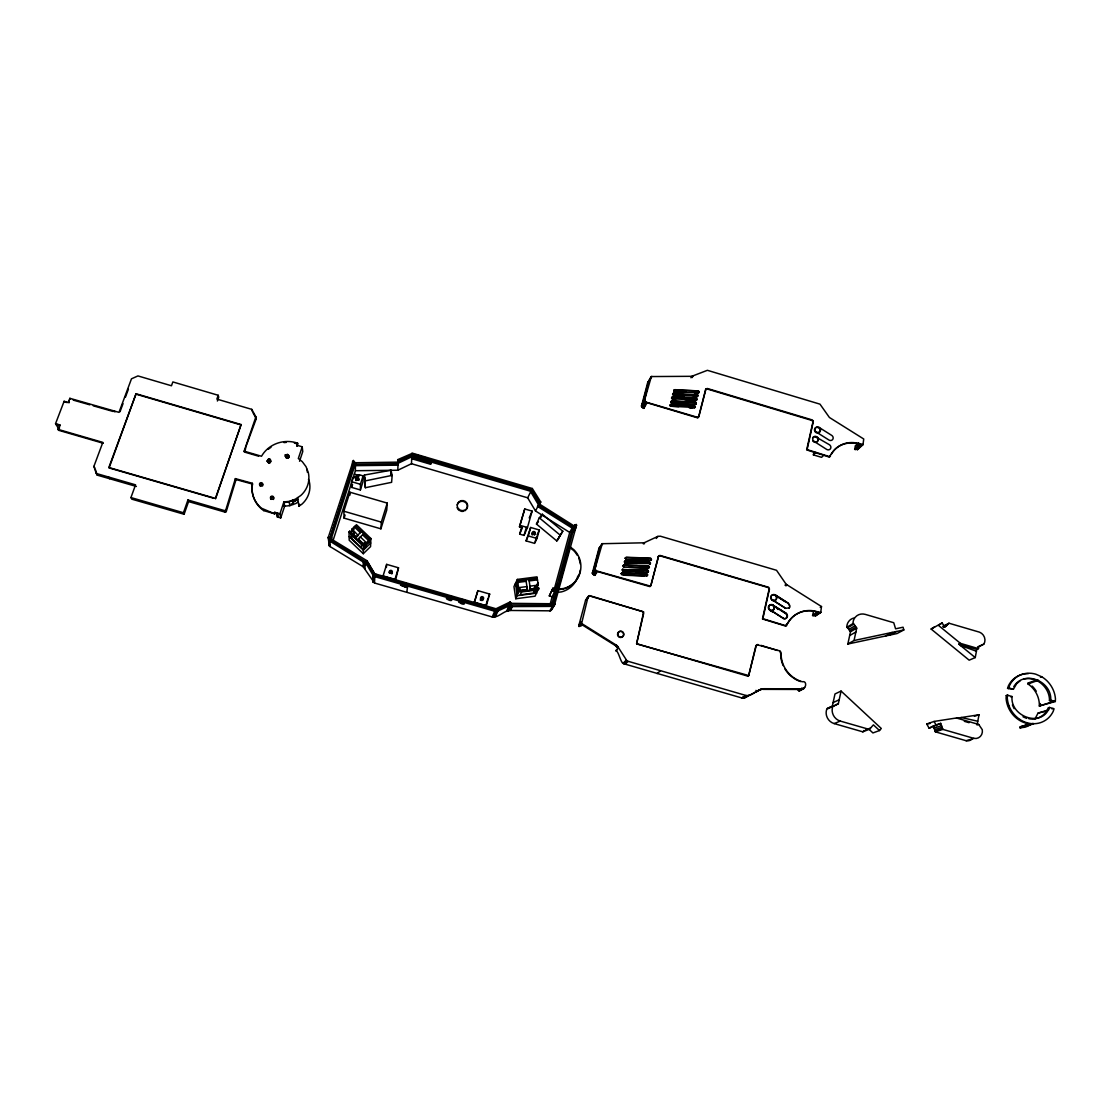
<?xml version="1.0" encoding="UTF-8"?>
<svg xmlns="http://www.w3.org/2000/svg" width="1111" height="1111" viewBox="0 0 1111 1111"><rect width="100%" height="100%" fill="white"/><g stroke="black" fill="none" stroke-linecap="round" stroke-linejoin="round"><path stroke-width="1.5" d="M847.832 644.019L854.04 640.519L856.72 628.118L853.012 622.785A10.624 9.86 52.6 0 1 854.442 618.355L855.359 617.119A10.624 9.86 52.6 0 1 865.275 614.383L893.758 622.729L895.577 628.812L903.076 627.215L903.826 629.937L897.049 633.548L847.832 644.019L850.498 631.756L846.832 626.493A10.499 9.749 52.7 0 1 848.262 622.104L849.165 620.882A10.499 9.749 52.7 0 1 854.345 617.952M362.297 543.682L358.145 539.085L363.672 533.724M352.951 477.508L352.951 478.313L359.353 475.591L359.353 474.772L363.103 475.869L363.033 481.632L360.381 489.951L351.673 487.41L351.59 481.716L352.951 477.508L359.353 474.772M360.381 489.951L360.422 484.285L363.103 475.869M364.339 475.05L365.366 487.715L391.614 482.327L392.155 475.383L390.975 470.245L364.339 475.05L365.366 487.715M363.283 553.709L370.574 546.612L370.866 538.488L356.478 524.711L352.062 528.989L358.145 535.446L355.937 537.585L349.84 531.127L349.021 531.919L349.187 540.196L363.283 553.709L363.422 545.737L364.241 544.932L358.145 539.085M552.445 606.384L551.459 609.856L549.806 610.828L510.421 610.467C503.741 610.383 498.825 617.952 492.187 616.952L374.49 583.011L363.172 566.735L363.241 562.027L328.703 540.418L331.772 539.321L366.741 560.597L374.838 574.29M364.797 484.868L364.922 477.938M364.241 544.932L364.214 546.834L369.699 541.501L370.866 538.488M364.464 543.543L364.477 542.848L366.394 544.682L366.436 542.765L369.769 539.557L355.381 525.781M364.2 567.554L364.297 562.86L366.741 560.597M368.602 542.571L368.644 540.613L362.575 534.794M365.005 568.582L365.116 563.916L363.241 562.027M508.38 610.675L511.227 604.842L510.824 603.217L496.256 609.925L374.81 574.873L367.13 562.291L365.811 563.041L365.769 565.027L365.116 563.916L366.283 562.985M367.13 562.291L367.074 564.277L365.519 561.735L330.231 539.863L330.078 537.752L354.465 461.884L353.381 460.385L328.495 536.752L328.939 544.89L330.064 546.57L363.172 566.735M510.824 603.217L496.131 610.217L374.782 575.192L367.116 562.624L367.81 562.235L367.755 563.874L368.449 563.485M372.754 581.678L373.046 575.262L365.811 563.041M1037.216 679.779L1028.175 682.987L1027.994 683.959C1035.119 688.751 1039.743 697.389 1039.313 705.999L1055.325 701.513L1055.45 698.763A25.984 23.387 57.5 0 0 1041.757 676.793L1035.785 674.183A25.984 23.387 57.5 0 0 1009.593 685.39L1008.76 687.945L1007.58 688.362L1008.413 685.82A25.928 23.359 57.5 0 1 1028.3 673.655M373.213 582.261L373.046 575.262M373.352 582.386L373.796 576.109L374.81 574.873M574.526 525.517L573.068 526.322L552.334 602.287L553.5 603.801L558.958 584.303L553.681 603.509L554.57 604.648L576.581 524.961L574.72 525.156L573.54 527.294L538.627 505.324L540.765 502.005L532.336 488.507L412.542 453.219L397.71 459.648L398.28 465.176L355.409 465.662M1053.159 701.652L1049.478 700.569C1049.826 687.612 1036.632 675.794 1023.717 679.113M1049.478 700.569L1050.728 700.18C1052.131 681.293 1024.189 669.419 1013.76 686.667M1040.202 706.263L1040.34 703.569M374.49 583.011L374.81 576.623L373.518 575.859M375.643 575.637L375.726 574.04L495.992 608.759L510.282 601.87L510.685 603.509M1007.413 695.194L1007.26 697.958A25.984 23.387 57.5 0 0 1026.981 722.761A25.984 23.387 57.5 0 0 1053.228 711.332L1054.047 708.776L1049.437 707.429C1042.007 728.247 1010.01 716.595 1012.038 696.541L1007.413 695.194L1006.247 695.597L1006.094 698.361A25.928 23.359 57.5 0 0 1032.105 724.08L1033.536 723.9L1020.009 727.83L1020.19 726.844L1030.716 723.761M380.906 528.836L381.309 522.114L387.253 503.102L349.937 492.215L343.854 511.213L344.077 518.129L380.906 528.836L386.739 510.116L387.253 503.102M390.655 474.453L390.975 470.245M386.392 567.471L386.642 564.36L398.516 567.79L395.474 580.581M397.71 459.648L397.891 463.662L354.478 464.384M332.578 542.001L355.423 470.717L397.821 470.231L398.071 461.579L412.098 455.093L531.225 490.09L539.446 503.45L535.502 510.963L569.721 532.433L554.139 589.649L557.264 584.372M830.445 456.121L828.945 456.968L806.655 449.899L812.905 422.18L812.155 420.514L707.013 388.933L705.582 389.683L698.611 416.833L697.569 417.847L646.533 402.571M813.335 421.361L807.114 449.608L829.348 456.565L831.514 453.913A26.456 24.303 42.6 0 1 859.845 443.831L862.997 444.608L863.733 438.998L829.417 417.486L819.987 404.154L707.388 370.31L691.792 376.31L651.352 376.56L644.574 400.057L645.755 402.043L697.861 417.403L698.916 416.389L705.888 389.225L707.318 388.475L812.183 419.916L813.28 420.986L812.905 422.18M775.325 594.954L788.13 603.329C790.157 606.925 790.629 606.578 788.324 603.176L775.325 594.954A3.027 2.861 48.9 0 0 771.353 595.94A3.027 2.861 48.9 0 0 772.562 600.009L785.588 608.245L772.562 600.009M815.946 615.411L812.585 615.508L817.016 612.022A27.414 25.706 52.9 0 0 787.657 623.146L785.408 625.993L762.479 618.98L769.09 589.344L768.326 587.594L659.795 555.778L658.434 556.305L650.879 585.497L658.587 556.264L660.073 555.444L768.701 587.302L769.465 589.038L762.84 618.702L785.796 625.729L788.046 622.882A27.442 25.734 52.9 0 1 817.432 611.744L820.682 612.508L821.501 606.55L786.157 584.289L776.52 570.29L660.309 536.182L657.893 536.391L644.116 542.793L602.259 543.71L595.024 568.721L596.232 570.818L650.421 586.136L649.768 586.58L597.482 571.568L594.871 575.345L593.677 574.984L592.385 572.97L598.871 548.64L602.259 543.71L598.871 548.64M695.403 406.737L694.653 405.473L671.086 404.251L670.072 405.209L670.863 406.223L694.417 407.445C697.569 406.515 689.973 409.653 689.084 407.626M695.75 404.168L695.236 402.474L671.724 401.252L670.711 402.21L672.002 400.793L695.542 402.015C697.916 403.071 693.542 405.584 696.208 403.515M672.016 397.391L672.572 398.78L696.097 400.016L696.819 399.516L696.028 398.516L671.641 397.738L672.808 396.821L696.319 398.057C699.833 403.446 684.001 399.363 684.348 399.404M672.988 393.558L673.641 395.058L697.139 396.294L698.111 395.072L673.877 393.086L672.697 394.016L697.819 395.53L697.111 396.724L693.5 396.571M699.097 392.169L698.333 390.919L674.863 389.669L673.835 390.628L674.627 391.627L698.111 392.877C700.985 391.614 695.528 395.099 694.472 393.155M397.821 470.231L411.487 463.718L411.903 453.246M647.324 575.331L646.546 573.998L621.438 573.373M621.41 573.526L622.174 574.845L646.56 575.776L647.616 574.734L646.81 573.679L622.438 572.762L621.271 573.582M648.282 571.651L647.505 570.318L622.632 569.512M635.353 571.623C635.436 571.137 651.268 575.387 647.769 569.999L622.41 569.679M758.244 644.561L756.216 645.727L748.689 675.53L755.841 645.977L756.966 644.699L779.894 650.907L781.075 654.796A28.011 26.303 54.3 0 0 802.211 681.723C807.225 680.446 806.225 688.223 802.878 688.82L763.854 688.723C757.271 688.681 752.633 696.5 746.078 695.5L627.048 660.989L617.23 645.713L581.608 623.465L588.094 596.676L589.899 595.69L643.672 611.883L636.589 643.811L643.616 613.633L643.102 611.758L591.191 596.426M623.285 565.457L648.352 566.11L649.157 567.152L648.102 568.193L628.784 567.443M648.102 568.193L649.393 567.11L648.616 565.791L624.285 564.846L623.118 565.68L624.007 564.874M650.227 563.61L625.16 562.958L624.354 561.916L625.174 561.208L649.463 562.152L650.129 563.721M649.477 563.902L650.504 563.152L649.727 561.833L624.66 561.166M651.046 560.138L626.215 559.319L625.41 558.264L626.229 557.569L650.49 558.514L651.157 560.083M650.99 560.305L650.754 558.194L626.465 557.236L625.299 558.069M670.211 405.723L670.808 404.71L694.347 405.932L694.639 407.779M621.507 573.262L621.702 574.568M626.16 571.596L622.66 571.36L622.66 569.36M648.643 567.846L623.521 567.138L623.354 565.36M623.757 566.818L623.007 565.93M644.019 401.377L644.963 398.196M624.493 561.388L624.91 563.291L637.325 563.43M625.729 559.027L625.549 557.736M594.538 569.804L595.482 566.624M406.751 592.316L407.695 586.108M581.747 625.618L579.039 626.479L578.859 625.451L585.58 600.204L586.983 599.162M416.264 457.676L415.833 459.051L412.889 458.19L412.778 459.024L430.596 464.259L431.151 462.051M1032.813 723.983L1032.938 723.275M934.782 626.701L931.115 629.034L969.153 660.17L975.25 657.573L976.763 649.38L978.458 648.643L978.805 646.796L983.804 644.144A8.013 7.277 54.3 0 0 979.513 632.173L948.975 623.215L943.045 626.187M288.749 456.371L286.777 457.357L285.694 455.885L287.721 454.524L288.874 457.232L288.777 455.607M956.363 718.289L979.041 714.762L977.027 724.997L978.735 724.455L982.291 729.719A8.194 7.458 59.4 0 1 973.958 738.384L966.098 740.704L935.365 731.83L933.268 725.872L929.129 728.219L926.727 723.983L934.073 721.442L956.377 717.984L978.735 724.455M266.779 461.246C269.626 457.329 272.181 463.398 267.89 461.607C266.029 458.774 271.556 458.274 270.778 461.496M267.723 459.801L268.362 462.704L268.195 461.857M329.037 543.876L328.939 544.89M869.566 729.149L862.844 731.843L834.167 723.58A10.707 9.999 59.1 0 1 826.515 715.623L826.223 713.998A10.707 9.999 59.1 0 1 826.792 709.221L838.333 703.749L841.069 691.07L881.287 728.469L879.523 730.538L872.927 732.941L869.316 729.58M857.942 449.191L854.651 449.386L855.414 445.914L858.678 442.803M812.585 615.508L813.405 611.814M777.464 609.342L779.103 609.328L771.909 604.87A3.041 2.861 49.7 0 0 768.756 609.134M824.043 454.899L821.598 457.343L813.377 454.885L814.071 451.885M574.72 525.156L558.777 584.608M646.921 402.918L643.88 408.362L642.713 408.015L641.505 405.932L647.574 383.073L651.352 376.56M594.871 575.345L595.746 572.082M643.88 408.362L645.199 403.432M560.527 580.9L561.86 575.998M562.749 572.734L564.082 567.832M567.193 556.403L568.526 551.5M552.167 596.76L549.292 595.927L553 588.136L555.917 588.983L552.167 596.76L550.098 604.273M549.292 595.927L553 588.136M535.141 541.724L536.544 536.71M536.974 538.474L539.363 530.016L530.669 527.475L526.072 540.89L534.669 543.39L536.974 538.474L528.267 535.933L526.072 540.89M528.267 535.933L530.669 527.475M519.67 534.127L522.392 527.669L519.476 526.808L524.753 508.963L532.113 511.116L527.461 527.531L524.045 535.405L519.67 534.127L521.517 527.683M524.045 535.405L526.336 527.35M519.476 526.808L524.753 508.963M486.062 604.856L487.951 598.315M489.673 594.052L486.34 605.648L474.522 602.231L477.883 590.649L489.673 594.052L488.521 596.899M473.939 603.12L477.883 590.649M641.505 405.932L644.574 400.057L648.588 381.184L642.505 404.112L646.588 390.572M592.385 572.97L595.024 568.721L599.746 547.306L593.246 571.707L597.399 557.944M225.755 510.088L224.686 510.643L187.926 499.992L188.564 501.575L225.186 512.171L226.241 511.615L225.755 510.088L235.379 478.619L252.336 483.285A28.983 27.497 -6.5 0 0 261.321 508.158L274.625 513.782L263.765 510.629L261.502 508.935A28.942 27.442 -6.5 0 1 252.53 484.09L252.336 483.285M226.241 511.615L235.824 480.258L235.379 478.619M398.516 567.79L394.974 579.373L383.073 575.929L386.642 564.36M430.596 464.259L431.012 462.87M430.721 463.426L424.555 461.62L424.985 460.232M344.077 518.129L345.077 515.018M1048.798 709.818L1038.049 713.109L1034.897 719.053M354.465 462.301L330.106 538.099L331.647 537.543L355.395 463.579L354.465 461.884M351.673 487.41L352.562 484.632M1008.246 705.263L1009.302 706.985M1007.58 688.362L1013.371 689.292L1016.607 683.751L1020.384 680.612M308.483 479.48L309.316 481.646A24.817 23.539 -6.1 0 1 301.9 504.172L298.901 506.213L299.539 504.255M274.473 513.018L274.709 512.296L279.93 513.81L280.722 517.948L277.042 516.879L276.375 513.49L274.709 512.296M297.609 443.178L297.026 446.136L297.609 443.178A29.358 27.789 -4.8 0 0 261.516 456.246L244.114 451.163L255.891 416.847L251.78 409.362L216.867 399.099L218.214 395.28L172.858 381.934L171.469 385.767L137.945 375.921L131.473 378.823L118.988 412.362L69.882 398.321L68.299 402.501L64.119 401.279L55.55 423.666L58.633 428.749M274.625 513.782L274.861 513.06M279.93 513.81L283.888 501.894L289.096 501.422L295.318 499.2L300.734 495.534A25.331 23.998 -5.6 0 0 308.303 472.564L306.053 466.717L302.275 461.648L298.317 458.524L302.206 446.803L296.915 445.261M280.722 517.948L284.638 506.144L283.888 501.894M299.539 461.259L302.761 451.566L302.206 446.803M260.668 486.354L261.627 483.521M268.626 462.815L269.848 459.204L268.501 460.135L268.334 459.287M797.837 690.042L799.128 690.959L804.6 687.431M245.073 451.302L245.85 446.83L256.266 418.694L255.891 416.847M241.101 424.541L215.423 498.395L108.85 467.509L136.056 393.752L241.101 424.541L215.548 498.797M55.55 423.666L59.758 424.888L58.05 429.374L102.837 442.386L93.893 466.398L96.282 473.467L135.556 484.84L130.945 497.561L131.792 499.158L184.107 514.268L183.454 512.74L187.926 499.992M184.107 514.268L188.564 501.575M217.381 401.015L218.728 397.196L218.214 395.28M213.881 498.311L109.086 467.939L136.056 393.752M120.03 411.695L123.029 403.654M125.418 397.21L128.418 389.169M789.352 607.398L789.81 606.55M103.309 443.289L58.605 430.29L59.563 427.791M535.502 510.963L527.669 497.811L532.336 488.507M651.143 585.191L650.157 586.441M622.493 569.582L623.16 571.165L648.046 571.957M642.602 403.724L644.561 399.141M529.211 517.934L532.113 511.116M572.096 528.1L537.488 506.394L540.765 502.005M492.187 616.952L494.728 611.231L498.006 610.953L511.227 604.842M493.284 617.133L495.839 611.411M493.548 617.133L496.117 611.411M493.826 617.119L496.409 611.397L495.992 608.759M494.103 617.077L496.686 611.356M494.367 617.036L496.95 611.314M536.46 524.059L539.293 517.809L542.362 514.254L562.791 531.183L556.819 540.946L536.46 524.059L538.474 521.726M495.409 616.688L498.006 610.953M540.918 517.407L542.362 514.254M593.357 571.29L595.121 567.415M838.333 703.749L832.792 706.527A10.846 10.124 58.8 0 0 832.222 711.359L832.514 712.998A10.846 10.124 58.8 0 0 840.263 721.067L869.316 729.427L873.413 724.872L879.523 730.538M537.016 535.044L539.363 530.016M538.752 588.08L537.835 589.747L537.335 586.775L538.252 585.08L537.016 576.859L517.337 579.414L513.962 586.622L515.782 598.746L535.085 596.19L538.752 588.08L530.419 589.163L528.933 579.442M516.99 584.122L517.795 582.414L526.128 581.331M510.282 601.87L509.588 603.329L551.445 603.745L553.486 606.384L510.38 606.592M506.449 611.356L509.255 605.537M517.337 579.414L518.587 587.65L517.768 589.344L520.42 588.997L519.559 590.733M507.713 610.856L510.546 605.023M508.046 610.758L510.879 604.926M508.713 610.606L510.713 606.523M509.046 610.55L511.06 606.467M525.906 579.831L527.392 589.566L519.045 590.649L518.226 592.33L516.754 582.622M515.782 598.746L519.045 590.649M510.421 610.467L512.435 606.37M267.723 461.009L268.001 459.51M524.281 590.469L527.392 589.566M556.819 540.946L562.791 531.183M557.75 539.849L560.916 533.835M532.974 589.33L535.808 588.955L535.988 590.08L521.615 591.969L520.184 594.816L534.433 592.941L533.808 588.872L534.738 587.122L537.335 586.775M537.002 584.539L537.905 582.844M534.266 591.83L534.405 587.733M535.808 588.955L535.196 590.094L534.738 587.122M647.574 383.073L651.227 376.629M534.433 592.941L535.988 590.08M651.921 376.435L650.588 377.99M536.877 591.496L537.502 590.358M569.721 532.433L573.068 526.322M574.984 526.489L576.165 524.35M641.519 406.14L644.533 400.668M641.561 406.334L644.658 401.071M641.727 406.723L644.88 401.432M641.991 407.057L645.019 401.599M574.97 528.197L576.567 525.336M642.158 407.195L645.366 401.863M573.568 531.877L575.942 527.6M673.849 390.392L674.585 389.697M674.058 390.253L674.863 389.669M674.155 391.35L674.349 392.086L686.376 392.252M672.572 394.516L673.349 393.197M673.169 394.766L673.363 395.516L683.862 396.071M671.502 398.238L672.294 396.933M671.822 398.044L672.294 399.238L675.53 399.404M670.711 402.21L671.488 400.904M669.794 405.668L670.572 404.362M695.319 403.987L671.488 403.21L683.557 403.362M670.863 406.223L678.71 406.626M551.445 603.745L552.334 602.287M690.917 377.74L691.792 376.31M692.084 377.601L692.972 376.171M553.681 603.509L552.611 605.245L509.977 604.953M549.806 610.828L552.334 606.745M550.598 610.661L553.139 606.592M550.764 610.564L553.32 606.495M550.931 610.453L555.236 603.662M551.223 610.189L555.097 604.037M674.585 390.142L698.333 390.919M698.333 393.225L698.805 391.197M697.361 396.641L698.125 395.585M602.842 543.571L601.593 544.723M696.319 400.363L697.111 399.057M696 403.737L696.333 403.015M705.582 389.683L706.29 388.628M592.413 573.179L594.982 569.374M592.455 573.401L595.093 569.804M697.93 417.708L698.916 416.389M592.621 573.804L595.204 570.012M595.329 570.193L592.885 574.165L595.468 570.36M593.052 574.304L595.635 570.512M593.246 574.429L595.829 570.637M593.607 574.595L596.232 570.818M585.58 600.204L588.788 595.802M586.427 599.26L588.955 595.732M586.608 599.204L589.136 595.663M587.636 597.996L589.33 595.635M587.83 597.982L589.51 595.635M625.187 558.319L625.715 557.528M625.007 662.6C621.327 667.767 619.008 650.574 615.786 650.699L617.924 648.463L615.452 645.63L580.872 624.049M578.928 624.938L581.386 621.66M578.859 625.451L581.303 622.188M578.859 625.715L581.303 622.452M578.887 625.979L581.345 622.715M578.942 626.229L581.4 622.979M579.039 626.479L581.484 623.229M580.984 624.285L581.608 623.465M581.122 624.521L581.747 623.702M622.146 570.151L622.882 569.193M581.289 624.729L581.9 623.91M581.47 624.924L582.095 624.104M644.116 542.793L643.338 543.821L644.547 543.668M581.9 625.243L582.511 624.424M621.174 573.845L621.91 572.887M647.491 575.262L646.574 576.053L647.588 575.012M656.282 538.46L657.893 536.391M374.782 575.192L375.726 574.04M651.532 559.513L651.268 559.972M649.741 564.096L650.393 563.402M648.63 568.068L649.393 567.11M658.309 556.597L659.142 555.542M647.782 572.276L648.546 571.332M273.278 499.478L273.542 499.172A1.583 1.5 -7.8 0 0 273.181 497.186A1.583 1.5 -7.8 0 0 271.056 497.381A1.583 1.5 -7.8 0 0 271.042 499.408M288.943 456.843L287.041 455.357L285.86 457.121M269.765 461.912L269.931 462.759L270.376 461.384M862.844 731.843L864.08 730.482M615.452 645.63L616.161 644.88M616.508 646.463L617.23 645.713M812.599 438.04A2.93 2.708 39.7 0 1 815.752 436.859L829.348 444.692A2.944 2.708 40.6 0 1 830.556 448.566A2.944 2.708 40.6 0 1 826.723 449.441L814.21 441.484M617.341 647.519L618.063 646.769M816.057 442.234L817.043 441.581A2.93 2.708 39.7 0 0 818.363 439.22L818.238 438.484A2.93 2.708 39.7 0 0 816.849 436.734M813.377 454.885L815.78 452.427M948.975 623.215L944.919 627.243L942.114 622.965L931.115 629.034M636.728 643.936L748.717 675.557M637.464 643.922L747.106 675.932L748.883 675.446L748.161 675.877M829.375 456.996L830.167 456.44M362.283 544.987L364.477 542.848M370.699 543.043L363.339 550.209L349.118 536.571M367.088 561.194L364.7 563.388M355.937 536.96L361.464 531.6M358.145 539.71L360.367 536.932L366.436 542.765M354.284 528.85L349.882 533.099L349.84 531.127M352.062 528.989L352.09 530.975L354.02 532.822L351.812 534.946L351.798 533.613L355.937 537.585M354.02 533.53L351.826 535.669L351.84 536.988M351.02 537.78L350.965 534.405L361.464 544.487L361.436 547.779L351.02 537.78L354.034 534.863L354.02 532.822M623.34 663.003L626.285 660.142M623.813 663.586L626.757 660.739M623.951 663.725L626.91 660.878M627.048 660.989L624.09 663.836L741.829 697.958L744.981 697.666L759.966 689.667M625.09 664.336L628.062 661.503M854.651 449.386L859.4 444.247A26.442 24.289 42.6 0 0 831.097 454.316M855.345 449.649L860.997 444.289M857.137 449.747L863.191 444.247M857.47 449.719L862.997 444.608M459.801 599.357L462.176 599.412M657.101 673.558L660.42 670.822M785.005 585.191L786.157 584.289M785.88 585.886L787.032 584.983M789.102 607.856L785.394 608.384M771.576 599.801A3.027 2.861 48.9 0 0 774.423 600.648L774.673 600.482M771.909 604.87L785.88 613.133A3.041 2.861 50.7 0 1 787.102 617.23A3.041 2.861 50.7 0 1 783.13 618.216L770.242 609.967A3.041 2.875 49.7 0 1 772.284 604.578M769.243 609.758A3.041 2.861 49.7 0 0 772.103 610.592L772.992 610.175A3.041 2.861 49.7 0 0 774.381 607.648L774.256 606.87A3.041 2.861 49.7 0 0 772.825 605.037L773.006 604.898M772.825 605.037L785.88 613.133M756.008 645.56L757.577 644.505M785.852 626.021L786.796 625.424M761.104 645.394L777.381 650.477M297.665 497.603L297.901 499.256L292.873 501.797M820.251 607.398L821.501 606.55M297.901 499.256L292.971 502.491L293.276 504.408L289.777 505.672L283.791 506.227L284.541 506.435L283.791 502.2M297.998 499.95L298.276 501.88L295.943 503.45L293.276 504.408L291.193 503.797M285.694 455.885L286.541 458.038L288.429 457.871M813.294 615.772L818.626 612.203M267.682 462.176L267.487 460.537M815.113 616.022L820.904 612.119M815.446 615.98L820.682 612.508M779.436 650.713L780.116 651.615M942.114 622.965L938.392 625.34L960.446 643.366L978.458 648.643M780.908 652.018L780.686 655.032A27.997 26.289 54.3 0 0 783.172 665.6M747.536 676.002L748.314 675.724M615.786 650.699L617.022 649.963M846.832 627.284L852.998 623.577M847.387 627.937L853.567 624.243M848.679 629.534L854.873 625.854M849.721 630.798L855.928 627.146M850.498 631.756L856.72 628.118M741.829 697.958L746.078 695.5M849.665 635.575L855.887 631.978M742.912 698.139L747.439 695.68M747.703 695.667L743.44 698.111L743.245 696.666M743.717 698.083L748.245 695.583M744.981 697.666L749.258 695.208M755.577 692.181L761.84 688.959M760.091 689.778L762.507 688.834M761.063 689.528L763.854 688.723M855.414 445.914L858.484 443.997M929.129 728.219L940.711 723.358L942.836 729.385L973.958 738.384M885.536 635.992L892.175 632.409M889.564 635.131L896.258 631.548M799.614 690.348L804.253 688.153M799.281 690.82L804.128 688.306M799.128 690.959L803.975 688.445M943.1 626.854L947.544 624.632M943.503 627.187L946.461 625.701M398.474 463.106L412.348 456.51L530.336 491.173L538.293 504.519M841.069 691.07L834.986 693.958L832.264 706.485L827.889 708.221M398.113 461.162L412.153 454.663L531.377 489.701L539.613 503.075M975.25 657.573L958.807 644.13L960.446 643.366M833.111 702.583L839.18 699.791M827.126 708.499L833.125 705.791M977.527 646.908L983.804 644.144M1029.675 723.997L1020.19 726.844M834.167 723.58L840.263 721.067M774.423 600.648L775.311 600.218A3.027 2.861 48.9 0 0 776.686 597.69L776.561 596.926A3.027 2.861 48.9 0 0 775.145 595.093M865.691 729.871L870.552 728.052M330.078 537.752L328.537 538.307L328.384 537.53M284.027 502.672L292.735 500.936M1008.496 688.626L1009.677 688.209M1040.465 677.21L1041.757 676.793M1027.994 683.959L1038.549 680.224M1008.33 695.458L1006.247 695.597M1010.857 696.944L1012.038 696.541M934.754 725.372L940.711 723.358M934.073 728.136L941.517 725.65M974.403 716.289L979.041 714.762M934.629 729.733L942.086 727.261M935.143 731.177L942.6 728.733M935.365 731.83L942.836 729.385M1039.313 705.999L1054.408 701.249M1049.437 707.429L1048.187 707.818C1045.618 715.54 1036.799 720.511 1028.842 718.706M1051.881 708.887L1053.131 708.499M1046.493 711.068L1038.049 713.109M1032.105 724.08L1033.327 723.719M854.04 640.519L903.826 629.937M365.505 480.827L392.155 475.383M926.727 723.983L930.143 723.455M529.155 580.928L537.446 579.859M518.587 587.65L526.933 586.566L527.114 590.094M538.252 585.08L529.961 586.164L530.141 589.705M521.142 590.524L527.475 589.705M530.641 589.288L533.808 588.872M519.212 591.788L538.918 589.191M536.766 593.121L517.295 595.69L515.448 583.469M537.238 578.359L517.573 580.914L516.143 585.886L516.462 583.247M1020.009 727.83L1024.675 727.247A25.4 22.942 57.8 0 0 1030.189 724.844M397.488 462.148L354.006 462.759M558.291 589.066L563.388 588.538A23.831 23.137 29.8 0 0 573.984 549.834L570.262 546.918M558.028 589.663L563.013 589.136A23.789 23.095 29.9 0 0 580.303 570.096M556.347 592.455L561.291 591.927A23.595 22.914 29.9 0 0 577.859 575.97M762.743 689.362L801.656 689.459L802.753 689.07L801.864 687.931M623.563 575.22L644.783 576.026M627.59 559.708L648.518 560.527M424.555 461.62L426.541 461.009L414.167 457.371L415.833 459.051M284.944 454.899L287.457 455.316L287.318 454.455M284.888 456.163L285.888 456.357L285.93 455.149M961.265 717.525L977.749 721.22M235.601 479.438L252.53 484.09M450.344 595.968L447.525 596.135M73.215 400.099L89.894 404.848M93.227 405.807L113.239 411.501M964.292 721.303L969.07 722.692M96.282 473.467L97.254 475.147L136.389 486.465M130.945 497.561L183.454 512.74M401.432 582.178L407.39 583.9M374.81 576.623L494.728 611.231M1008.76 687.945L1013.371 689.292M1050.728 700.18L1055.325 701.513M55.828 424.138L60.036 425.36M56.119 424.596L58.911 425.416M343.854 511.213L381.309 522.114M552.598 589.566L555.528 590.413M552.209 590.983L555.139 591.83M411.487 463.718L527.669 497.811M136.264 394.238L241.198 424.985M958.807 644.13L976.763 649.38M354.298 474.119L359.353 475.591M520.073 525.378L527.461 527.531M351.59 481.716L360.422 484.285M258.613 456.204L244.323 452.024L244.114 451.163M64.396 401.765L67.174 402.571M415.028 454.593L427.402 458.232M414.834 458.121L429.401 462.398M462.954 599.607L464.995 600.384M960.501 645.505L976.416 651.227M1023.009 716.789L1026.647 718.373M815.752 436.859L816.446 437.165A2.93 2.708 39.7 0 1 817.835 438.914L817.96 439.637A2.93 2.708 39.7 0 1 816.641 442.011L815.974 442.261A2.93 2.708 39.7 0 1 813.808 441.9M451.816 596.482L453.08 597.246M573.665 525.67L539.779 504.269M819.015 427.388L831.639 435.345A2.93 2.694 40.2 0 1 832.847 439.206A2.93 2.694 40.2 0 1 829.028 440.067L816.377 432.123M774.95 595.246L785.046 601.634M780.38 610.147L786.116 613.897M770.242 609.967L783.13 618.216M769.867 610.245L772.437 611.897M1028.175 682.987L1029.55 684.043M1020.329 720.164L1019.773 719.47M569.887 547.584L573.595 550.5A23.789 23.095 29.9 0 1 577.331 555.389M539.293 517.809L559.958 534.946M354.27 526.85L360.353 532.669M354.034 534.863L356.339 537.085M358.659 539.307L363.283 543.737M349.021 531.919L363.422 545.737M755.952 690.375L756.799 691.667M58.05 429.374L58.605 430.29M367.81 562.235L375.254 574.609M59.758 424.888L60.313 425.819M93.893 466.398L94.893 468.106M934.073 721.442L936.517 725.733M64.119 401.279L64.66 402.251M108.697 477.063L109.628 478.73M68.563 401.793L69.104 402.765L69.104 400.377M252.989 412.723L256.266 418.694M69.882 398.321L70.41 399.293M1012.399 704.957L1014.121 708.679M114.475 411.042L114.905 411.987M95.365 469.509L97.254 475.147M224.686 510.643L225.186 512.171M243.045 480.577L243.253 481.396M263.599 509.866L263.765 510.629M251.78 409.362L252.169 411.223M267.89 461.607L268.057 462.454M277.667 513.157L278.472 517.295M268.57 462.009L268.737 462.856M269.126 459.107L269.293 459.968M269.39 462.037L269.542 462.884M268.723 459.149L268.876 459.996M268.973 462.079L269.14 462.926M269.904 459.343L270.056 460.19M269.529 459.176L269.695 460.023M270.112 461.676L270.265 462.537M270.209 459.579L270.709 461.884M289.221 502.2L289.777 505.672M286.096 456.94L286.221 457.801M292.61 500.158L292.971 502.491M286.527 454.635L286.666 455.482M286.777 457.357L286.902 458.204M286.194 454.857L286.332 455.704M286.402 457.19L286.541 458.038M286.916 454.496L287.041 455.357M287.582 457.385L287.721 458.232M287.18 457.413L287.305 458.274M288.568 456.718L288.693 457.579M288.096 454.691L288.221 455.538M287.721 454.524L287.846 455.385M287.971 457.246L288.096 458.093M288.402 454.927L288.763 456.107M298.276 501.88L298.901 506.213M297.151 444.553L297.262 445.428M307.025 469.259L307.372 472.286M329.273 541.293L329.648 546.251M329.092 541.099L329.467 546.07M328.495 536.752L329.314 545.862M328.398 537.266L328.995 545.154M329.703 541.612L330.064 546.57M331.647 537.543L331.772 539.321M349.937 492.215L349.993 495.103M352.576 461.259L352.604 464.62M355.395 463.579L355.423 470.717M532.28 535.03A1.514 1.458 23.9 0 1 532.294 532.961A1.514 1.458 23.9 0 1 534.405 533.016A1.514 1.458 23.9 0 1 534.391 535.099M480.299 599.954A3.027 2.972 16 0 1 481.799 600.384M389.169 572.776A1.542 1.5 -2.2 0 1 391.35 571.443A1.542 1.5 -2.2 0 1 391.766 573.915M480.452 598.246A1.528 1.5 16.4 0 1 482.993 598.135A1.528 1.5 16.4 0 1 482.132 600.495M481.341 600.468A1.528 1.5 16.4 0 1 480.424 599.746M356.006 480.688A1.528 1.458 0.6 0 1 357.2 478.535A1.528 1.458 0.6 0 1 358.825 480.424M578.706 558.139A23.789 23.095 29.9 0 1 580.303 564.027M262.765 485.41A1.583 1.486 -7.6 0 1 262.321 486.062M260.099 485.979A1.583 1.486 -7.6 0 1 260.21 483.868L261.752 483.535A1.583 1.486 -7.6 0 1 262.807 484.632M268.251 449.33A29.303 27.747 -4.8 0 1 271.028 447.289M283.999 442.609A29.303 27.747 -4.8 0 1 286.319 442.414M294.387 443.108A29.303 27.747 -4.8 0 1 297.72 444.053M771.09 599.19A3.027 2.861 48.9 0 1 772.353 595.01A3.027 2.861 48.9 0 1 776.381 597.079L776.506 597.843A3.027 2.861 48.9 0 1 775.131 600.371M774.617 600.495A3.027 2.861 48.9 0 1 772.381 600.148M772.298 610.453A3.041 2.861 49.7 0 1 770.062 610.106M772.631 605.176A3.041 2.861 49.7 0 1 774.061 607.009L774.186 607.786A3.041 2.861 49.7 0 1 772.812 610.314M786.602 614.522A3.041 2.861 50.7 0 1 787.06 616.022M785.685 613.272A3.041 2.861 50.7 0 1 786.907 617.355A3.041 2.861 50.7 0 1 782.936 618.355M621.382 637.395A3.069 2.986 46.6 0 1 618.452 636.547M617.966 635.909A3.069 2.986 46.6 0 1 619.035 631.784A3.069 2.986 46.6 0 1 623.174 632.992A3.069 2.986 46.6 0 1 622.104 637.103M800.656 681.585A27.997 26.289 54.3 0 1 793.129 677.779M792.143 677.057A27.997 26.289 54.3 0 1 784.866 668.864M1032.133 686.043A25.4 22.942 57.8 0 1 1036.244 691.195M971.889 739.273A8.083 7.374 59.6 0 1 966.098 740.704M816.377 441.845A2.93 2.708 39.7 0 1 812.683 438.998A2.93 2.708 39.7 0 1 816.154 436.429M813.196 441.428A2.93 2.708 39.7 0 1 812.724 440.831M818.821 432.651A2.93 2.694 39.3 0 0 820.126 430.29L820.001 429.568A2.93 2.694 39.3 0 0 816.446 427.457A2.93 2.694 39.3 0 0 814.585 430.804M816.682 432.846A2.93 2.694 39.3 0 1 814.905 431.485M457.204 504.852A5.236 5.041 12.5 0 1 464.315 501.741A5.236 5.041 12.5 0 1 466.689 509.019M465.828 510.032A5.236 5.041 12.5 0 1 464.731 510.796M463.468 511.268A5.236 5.041 12.5 0 1 460.759 511.171M459.51 510.629A5.236 5.041 12.5 0 1 457.149 507.463M364.2 547.529L364.172 548.82L366.394 545.39L364.2 547.529M400.557 585.08L406.418 587.413L400.557 585.08M517.476 589.941L517.379 594.052L517.476 589.941M645.727 402.029L642.7 407.487L645.755 402.043M789.546 607.245L788.907 607.995L789.546 607.245M446.497 598.496C451.205 602.842 455.482 599.037 446.497 598.496M459.093 602.134C463.731 606.453 468.12 602.69 459.093 602.134M819.224 432.221L818.543 432.485A2.93 2.694 39.3 0 1 814.988 430.374A2.93 2.694 39.3 0 1 816.849 427.027A2.93 2.694 39.3 0 1 820.404 429.138L820.529 429.86A2.93 2.694 39.3 0 1 819.224 432.221M532.516 533.669A1.514 1.458 23.9 0 0 535.113 533.752A1.514 1.458 23.9 0 0 533.835 531.502A1.514 1.458 23.9 0 0 532.516 533.669M389.989 573.137A1.555 1.514 -2.1 0 0 392.35 571.901A1.555 1.514 -2.1 0 0 390.072 570.526A1.555 1.514 -2.1 0 0 389.989 573.137M480.771 598.857A1.542 1.514 16.4 0 0 483.424 598.926A1.542 1.514 16.4 0 0 482.132 596.635A1.542 1.514 16.4 0 0 480.771 598.857M356.534 480.035A1.542 1.472 0.6 0 0 358.895 478.841A1.542 1.472 0.6 0 0 356.631 477.494A1.542 1.472 0.6 0 0 356.534 480.035M260.224 485.424A1.583 1.5 -7.6 0 0 262.668 484.202A1.583 1.5 -7.6 0 0 260.363 482.841A1.583 1.5 -7.6 0 0 260.224 485.424M271.195 498.881A1.583 1.5 -7.8 0 0 273.625 497.645A1.583 1.5 -7.8 0 0 271.334 496.27A1.583 1.5 -7.8 0 0 271.195 498.881M617.785 634.117A3.083 2.986 46.6 0 0 622.354 636.839A3.083 2.986 46.6 0 0 622.299 631.59A3.083 2.986 46.6 0 0 617.785 634.117M458.635 509.046A5.236 5.055 12.5 0 0 467.425 507.074A5.236 5.055 12.5 0 0 461.148 500.672A5.236 5.055 12.5 0 0 458.635 509.046"/></g></svg>
